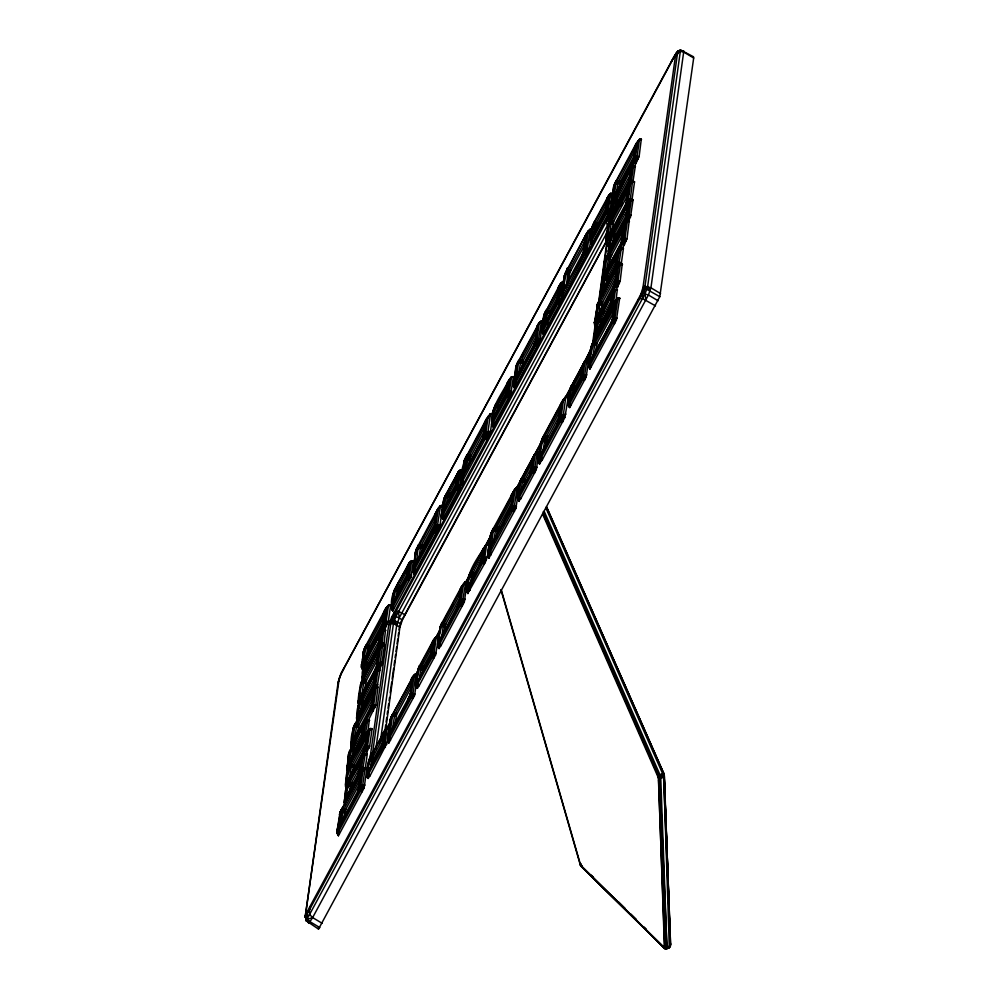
<?xml version="1.0" encoding="UTF-8"?>
<svg xmlns="http://www.w3.org/2000/svg" width="999" height="999" viewBox="0 0 999 999"><rect width="100%" height="100%" fill="white"/><g stroke="black" fill="none" stroke-linecap="round" stroke-linejoin="round"><path stroke-width="1.5" d="M350.512 790.484L347.527 793.855L344.618 803.358L344.43 799.687L361.064 770.042L363.199 756.006L361.688 759.078L359.84 772.964L361.938 759.502L363.449 756.393L365.409 754.357L367.295 753.97L365.172 754.008L362.063 757.841L365.172 754.008L362.699 769.954L344.618 803.358L344.717 800.249L359.103 773.975L365.372 767.694L367.295 753.97L365.172 754.008C361.213 757.854 357.779 764.41 360.452 769.767L352.197 785.639L350.337 785.414C343.194 787.424 345.404 797.002 344.293 802.684L345.167 804.67L344.293 802.684L345.105 796.952M602.16 283.604L602.16 285.514L603.046 282.505L602.16 283.604L600.861 297.814L618.756 264.747L621.278 248.526L618.106 252.485L602.934 280.994L602.16 283.604L616.783 257.28L619.28 250.587L617.095 264.86L600.998 294.63L600.861 297.814L603.883 288.062L615.983 265.534L617.931 262.4L621.453 262.4L623.413 248.476L621.278 248.526C617.519 252.66 613.586 259.103 616.383 264.698L600.686 294.056L600.861 297.814M514.298 387.987C512.475 383.017 514.697 377.272 518.743 374.088L520.691 361.488L537.499 330.369L538.261 325.174L541.021 321.166L542.794 321.041L539.897 341.708L514.747 388.286L513.411 385.964L513.598 382.717L516.533 364.697L539.26 322.565L541.021 321.166L543.231 321.253C539.21 320.567 536.925 325.811 536.363 329.233L515.821 366.958L513.411 385.964L514.747 388.286M628.209 211.601L616.146 233.966L612.15 233.192C609.602 238.911 608.391 245.692 609.889 251.798L608.691 253.696C608.928 246.953 611.238 239.822 613.024 233.042L628.796 202.36L631.368 199.663L628.833 216.458L606.905 257.68L604.457 272.977L601.773 278.933L603.059 284.078L602.11 279.171L605.469 271.79L603.071 275.974L605.431 259.141L624.712 223.414L627.497 220.679L629.233 220.692L627.01 238.798L622.327 248.701M539.285 324.051L537.749 325.075L535.714 343.057L537.499 327.934L536.75 326.973L539.26 322.565L536.688 340.884L513.961 382.967L513.836 386.251L516.658 385.114L515.534 380.382L516.808 376.236L518.743 374.088M364.223 667.369L361.75 667.881L361.775 664.959L364.373 659.04L367.207 655.956L362.525 661.438L361.501 664.435L361.451 667.257L362.674 669.829L364.223 667.369C361.213 660.476 362.924 652.035 365.996 645.254L370.292 645.829L384.265 619.942C381.506 615.034 384.702 608.741 388.524 605.294L390.597 605.319L388.324 621.465L383.903 630.893M509.915 379.046L508.266 381.518L506.468 395.791L508.503 381.918L509.915 379.046L511.813 377.222L513.661 376.923L511.588 376.885L509.915 379.046L507.517 393.044L491.895 421.928L494.293 415.759L496.341 414.098L497.677 405.819L506.356 389.598L507.155 383.304L511.588 376.885L509.103 393.007L491.87 424.85L492.894 418.781L497.327 412.924L492.657 418.394L491.583 424.225L492.794 426.798L510.826 393.494L513.436 376.598L511.588 376.885L508.641 380.394C501.873 394.593 489.722 407.967 491.87 424.85L494.355 424.325C491.533 418.094 492.882 410.427 495.829 404.308L500.124 404.882L507.317 391.546M518.956 488.723L515.859 508.503L488.861 558.291L487.649 555.194L490.159 536.126L510.814 497.677L511.388 495.117L512.674 495.354L511.326 507.792L513.648 492.17L516.645 487.587L519.168 487.237L516.645 487.587L514.685 489.31L492.807 529.507C486.738 539.835 490.546 553.109 484.615 563.486L467.757 593.481C463.936 575.649 477.01 558.541 486.6 544.467L488.848 544.755L486.938 545.079L484.84 547.015L483.154 550.012L481.006 554.532L482.155 559.278L473.051 577.372L468.668 576.835L468.643 578.321L469.218 574.999L473.651 575.349M539.31 463.848L538.411 458.903L540.921 452.997L542.944 451.198L545.029 439.036L560.039 411.051L561.938 403.534L563.936 399.812L566.283 397.315L568.319 396.728L565.871 396.566L561.838 401.973L542.794 437.275C539.398 445.329 537.05 455.432 539.31 463.848L542.37 459.702L564.91 417.42L568.319 396.728L567.882 395.929L565.871 396.566C561.688 401.198 557.292 408.241 560.102 414.548L546.84 439.485L545.491 446.416M612.387 205.644L611.8 201.448L612.799 198.302L617.232 192.445L614.185 195.28L611.525 200.924L611.475 203.746L612.699 206.318L611.475 203.746M596.003 330.394L595.004 337.55L595.966 339.348C593.681 334.103 594.63 325.924 598.488 321.728L602.097 321.566L611.763 303.184L612.562 294.343L615.471 289.872L617.282 289.698L616.021 300.349M628.796 220.392L627.959 214.585L629.82 201.274L631.368 199.663L633.129 199.6L630.481 217.008L628.796 220.392L625.224 219.318L609.265 248.664L608.304 250.811L608.691 253.696L610.177 247.19L625.137 219.705C629.32 213.774 625.349 204.395 631.543 199.925L633.304 199.85L631.368 199.663L628.796 202.36L610.626 236.301L608.304 250.811L608.691 253.696M360.664 780.581L360.402 774.287L363.374 770.254L367.307 768.456L365.122 768.044C361.026 768.818 361.788 780.968 359.603 777.097L363.099 769.742L366.995 767.806L364.136 787.886L338.424 835.738L337.113 830.469L340.085 812.337L342.033 808.328L345.816 809.265L360.027 782.941M490.871 537.812L490.984 533.316L493.593 528.071L494.992 527.01L498.676 526.985L512.1 502.11L510.814 497.677L513.648 492.17L511.388 495.117L514.685 489.31L517.245 487.587L514.048 508.004L488.061 555.956L488.861 558.291M518.768 501.261L517.694 497.477L531.368 472.377L533.516 456.381L521.191 479.008C518.281 483.204 514.647 507.23 520.691 498.851L536.313 469.58L539.01 451.735L537.15 451.923L535.114 453.633L532.479 458.091L531.356 464.248L522.689 480.494L521.116 490.322M508.941 513.748L509.502 511.5L516.471 506.468L512.924 505.769L511.076 506.718L491.158 545.491L490.134 549.25L490.984 554.882L488.061 555.956L488.012 551.448L489.423 547.302L493.806 541.033L495.766 528.833L512.35 498.151L512.674 495.354M546.653 506.918L664.123 774.4L670.554 944.317L669.293 947.776L665.634 949.05L664.135 947.964L580.344 865.084L500.998 589.959M585.252 243.057L586.75 234.228L590.134 229.333L592.02 229.071M389.036 727.871L387.237 727.996L384.215 732.292L381.868 748.326L382.58 743.955L385.602 742.045L387.362 742.357L389.123 729.794M655.519 305.881L642.594 298.626L642.694 293.219L645.004 286.238L677.809 51.136L680.519 49.95L693.481 56.768L693.681 58.004L659.79 296.691L318.519 929.095L306.181 920.766L305.369 915.621L338.124 682.342L341.046 673.651L674.35 56.006L677.809 51.136L679.208 51.436L680.519 49.95L647.664 286.338L645.217 293.481L306.181 920.766L305.369 915.621L339.36 677.734M602.659 283.816L601.773 278.933L623.139 240.197L625.799 221.728L623.626 225.225L623.488 229.608L608.791 257.068L606.48 271.278M414.036 570.379L413.636 573.289L413.124 567.807L435.027 526.161L433.216 532.267L436.363 533.191L437.162 527.609L436.351 525.074L432.055 532.892L440.01 524.925L438.948 528.021L414.011 574.1L413.461 568.443L435.439 527.797L438.411 508.066L435.651 515.459L435.851 519.53L434.215 517.757L435.364 513.773L438.411 508.066L440.509 505.719L442.457 505.169L438.686 508.503L437.013 512.075L433.916 531.031L435.027 526.161L436.351 525.074L440.01 524.925L443.806 498.951L458.129 473.039L460.751 469.755L462.487 469.817L459.94 487.25L442.769 519.043L441.421 516.945L441.433 514.085L444.617 497.215M438.736 648.451L437.55 644.03L440.796 637.587L442.382 636.488L441.67 637.637L443.444 624.949L460.264 593.756L460.227 589.073L461.625 586.438L465.322 581.768L467.232 581.418L464.335 601.997L441.009 645.616C434.303 656.468 439.81 624.974 442.095 622.627L461.625 586.438L465.322 581.768L467.682 581.705L465.746 582.042L463.561 584.103L442.882 622.739C440.884 627.709 438.062 638.861 439.41 641.733L441.009 645.616L437.724 646.64L438.136 643.756M615.996 277.347L602.647 302.073L598.988 301.049L597.639 303.758L594.405 322.627L596.54 317.707L598.326 316.258L597.552 316.084L595.516 321.466L596.728 326.024L595.841 327.447L594.592 322.939L614.66 285.976L620.179 281.069L616.62 281.131L615.322 282.255L614.56 286.301L617.32 268.057L620.429 263.911L622.252 263.798L620.179 281.069L616.358 289.635M394.817 725.861L396.566 714.76L412.125 685.776C408.666 681.805 412.462 673.426 417.807 673.838L415.497 673.95L414.16 675.262L390.721 717.931L387.649 737.274L387.562 740.396L388.811 743.056L414.473 695.691L416.183 685.389M492.919 414.048L490.534 413.748L486.575 418.718L484.727 426.948L468.131 457.767L466.221 469.031C462.275 469.73 458.641 489.485 463.623 483.254L462.937 477.335L464.098 473.301L481.855 440.01C487.475 432.142 483.591 420.991 490.534 413.748L492.532 413.224L492.919 414.048L490.896 414.535L488.586 416.695L484.902 421.853L483.828 425.349L467.994 454.682C462.175 463.374 460.239 474.725 462.087 484.902M486.625 420.03L483.828 425.349L484.615 430.706L469.93 458.154L468.581 465.621M595.654 327.16L594.405 322.627L596.341 317.332C601.723 314.922 597.252 305.919 601.036 301.411L616.383 273.114L616.108 269.318L618.531 265.334L620.429 263.911L622.514 264.373L618.768 265.784L616.108 269.318L597.077 305.457L597.09 307.867M484.615 430.706L484.902 421.853L490.534 413.748L487.562 434.54L461.501 483.054L462.362 485.302M363.561 680.344L362.05 676.872L363.611 673.401L365.359 661.763L368.781 663.386L367.582 668.294M531.63 467.407L525.137 479.433L521.191 479.008L519.18 492.919L517.382 497.29L519.143 501.436M418.906 558.891L420.629 546.428L435.552 518.956L435.651 515.459L434.215 517.757L434.952 523.513L422.502 546.74L421.316 553.808M459.59 594.867L459.428 592.082L461.476 587.025L458.791 605.481C460.751 598.838 459.078 588.723 463.561 584.103L460.626 602.122L437.899 644.255L439.173 648.663M361.65 695.866L363.898 681.555L378.396 654.645L379.445 649.35L382.654 644.942L384.515 644.78L381.705 664.76L380.132 668.044L378.421 667.557L375.686 668.443L358.978 699.163L358.017 701.46L359.303 705.519M361.75 667.881L364.16 658.791L366.221 657.142L367.844 646.765L384.49 616.083L386.85 607.454L388.524 605.294L390.597 605.319L388.748 605.619L386.85 607.454L384.165 623.538L361.775 664.959L364.023 649.088L385.577 608.791L388.524 605.294L385.751 623.488L361.75 667.881L361.501 664.435L365.322 657.492L366.396 657.292L362.525 661.438M507.155 383.304L508.266 381.518L507.405 390.259M634.702 165.959L639.123 156.518L641.308 139.086L639.46 139.373L636.375 144.405L635.277 152.735M414.011 574.1L412.837 571.141L416.158 549.413L437.112 510.152L440.509 505.719L442.719 505.569M463.623 483.254L461.501 483.054L461.613 479.458L485.564 434.952L488.249 416.046L485.014 423.426L483.454 437.862L484.965 427.135L483.828 425.349M557.005 424.313L565.871 414.123L561.763 415.322L557.005 424.313L558.678 422.252L560.314 407.292L563.573 399.175L560.951 418.082L538.936 458.953L539.935 463.848M512.175 500.799L512.312 495.179L515.222 489.36L512.275 507.917L488.374 552.097L488.061 555.956L490.134 549.25M412.837 677.484L409.965 696.977L408.641 699.737L408.304 698.588L410.601 693.406L412.487 677.384L390.721 717.931L387.562 740.396L390.522 740.309C388.112 736.45 389.71 730.706 393.331 728.096C389.835 731.318 386.638 735.863 387.899 741.008L412.749 695.129L415.984 673.95L411.026 679.844L412.125 680.069L412.063 682.442L394.755 714.46L392.507 729.033C389.148 731.68 387.812 736.638 387.899 741.008L389.373 735.514L411.126 694.929L414.16 675.262L412.487 677.384L412.063 682.442L410.626 681.93M543.144 513.673L658.304 775.686L664.747 948.313L580.894 866.083L501.198 589.635M373.164 698.426L358.991 724.7L355.856 723.8L353.958 726.186L351.473 742.294L352.185 746.615L351.074 748.226C350.736 739.997 351.186 730.868 355.856 723.8L372.202 693.506L372.477 691.583L376.236 686.925L373.426 706.905L350.874 749.075C345.417 753.583 349.063 779.819 346.94 768.493L348.376 762.811L350.999 758.403L352.06 758.378L353.309 749.2L363.386 730.656L364.385 724.949L367.445 720.441L369.293 720.204L367.832 732.567M543.244 511.75L659.465 776.36L665.634 949.05L580.344 865.084L665.109 948.75L666.62 949L670.292 946.702L670.554 944.317L664.123 774.4L658.191 777.397L542.607 514.16M669.842 931.817L670.129 945.841L669.293 947.776L663.698 773.201L659.964 774.749L660.776 778.171L666.945 947.826L665.921 948.725L664.397 946.503L658.603 780.319L659.964 774.749L544.155 511.276M338.211 835.426L337.45 833.778L362.362 787.449L365.122 768.044L361.788 771.84L360.539 775.561L358.067 792.632M558.678 422.252L560.314 407.292L544.83 435.714C542.957 438.161 537.662 458.828 543.231 451.423L540.921 452.997M590.921 239.772L588.873 251.224L564.16 297.465C558.753 303.808 564.835 275.649 564.36 275.824L585.364 235.689L588.386 231.581L592.332 229.733L590.134 229.333L588.111 231.056L585.364 235.689L582.729 256.056M360.751 775.811L360.539 778.483L343.107 810.826L341.183 822.689C337.462 825.636 335.851 831.568 338.424 835.738M619.53 250.986L621.515 248.888L623.413 248.476L621.278 248.526L617.994 254.196L615.821 267.844L615.471 266.558L617.931 262.4L618.456 267.307M345.504 794.093L346.628 786.812L361.688 759.078L360.452 769.767M482.13 441.083L481.855 440.01L483.628 438.986L487.112 439.735L487.562 434.54L486.438 432.018L490.497 431.293L493.044 413.761M585.714 237.225L585.664 243.107L584.552 238.524L586.763 233.204L590.134 229.333L587.087 250.799L562.175 297.14L562.924 298.788M485.064 425.999L485.277 423.726M560.214 411.276L560.551 407.629M517.694 499.6C517.532 498.089 520.429 491.171 520.154 491.82L517.694 497.477L518.219 495.117L532.804 469.468L535.339 453.821L537.362 452.097L539.21 451.91L537.15 451.923L533.753 456.555L532.342 466.071L531.356 464.248L533.516 456.381M605.993 284.615L607.067 278.359L616.795 260.502L616.783 257.28L616.383 264.698M484.84 547.015L482.917 549.612L480.606 564.86L479.433 565.247L483.304 557.917L484.84 547.015L486.6 544.467L488.848 544.755M461.763 587.25L459.752 601.51L457.342 606.93L465.209 599.25L463.374 599L459.752 601.51L458.479 606.518L457.342 606.93L457.742 608.016M460.414 593.93L460.564 590.759M610.851 219.081L610.913 211.788L611.65 211.713L609.54 222.677M569.692 407.592L567.894 403.509L568.381 401.323L571.216 398.763L570.292 398.701L569.455 400.187L568.556 405.994L569.692 407.592L586.138 377.085L588.798 359.315L585.089 360.889L571.216 386.388C568.856 392.707 565.983 401.186 569.393 407.255M611.138 239.173L607.454 245.816L606.393 244.118L607.479 237.824L626.136 203.259C630.344 196.616 625.986 186.626 632.517 181.356L634.54 181.868L632.13 198.951L628.708 198.838L627.534 199.812L625.886 203.759L626.448 204.645L627.534 199.812M435.939 515.996L434.952 523.513L436.413 521.166M658.091 300.786L648.438 295.005L642.694 293.219L305.319 917.444L306.618 910.776L305.319 917.444L310.177 921.815L319.842 927.596M573.376 394.568L574.45 388.099L570.491 387.762L569.73 390.422L570.791 389.598L571.391 385.826L575.137 386.65L582.979 372.115L581.855 367.682L585.089 360.889L582.792 376.635L568.131 403.821L568.556 405.994L571.016 405.419L568.381 401.323L570.054 389.398L571.391 385.826L569.48 399.5L568.381 401.323M680.519 49.95L675.324 57.093L677.809 51.136L675.661 54.545L642.969 287.5L640.896 294.218L306.281 913.323M511.076 506.718L510.576 510.314L513.648 492.17M361.788 771.84L340.497 811.413L337.325 830.818L337.45 833.778L339.423 834.128C336.963 829.957 339.048 824.138 342.607 821.265M338.261 826.173L337.45 833.778L338.374 829.145L360.564 787.649L363.099 769.742L361.526 772.477L359.278 788.486L338.137 827.671L340.696 823.039L341.421 823.151L339.535 824.887L342.033 808.328L340.846 812.374M338.661 823.251L339.073 820.341M362.038 663.049L361.451 667.257L362.674 669.829M362.437 660.239L363.224 654.62M365.846 733.778L362.949 735.227L349.575 760.813L347.302 768.793L365.022 736.026L367.694 720.566C359.94 729.919 355.769 743.706 348.601 754.457C345.454 788.623 347.227 754.682 351.361 748.189L355.806 748.151L363.087 734.652C360.327 729.869 363.673 723.701 367.445 720.441L369.543 720.329L367.445 720.441L364.435 723.963L366.371 722.227M366.059 742.382L353.746 765.209L349.7 764.472C346.328 771.465 345.242 779.857 345.804 787.412L367.27 747.702L370.142 728.596L367.495 731.443L349.4 764.997L347.502 769.692L347.752 771.278M351.548 742.781L352.172 738.361M352.585 735.426L352.897 729.42L354.608 724.737L373.351 690.009L376.236 686.925L377.959 686.95L375.774 705.232L368.394 720.279M345.554 786.887L346.154 782.629M365.709 754.507L369.667 746.128L372.103 728.758L370.142 728.596C364.011 734.265 368.119 744.13 363.561 750.736L347.415 780.644L345.804 787.412L345.442 784.415L348.164 768.243L367.132 733.965M348.863 766.208C347.377 760.239 351.935 754.72 351.361 748.189L349.787 752.759M351.074 748.226L350.886 745.654L370.617 709.477L375.774 705.232L371.728 704.869L352.46 741.708L351.074 748.226L350.749 744.779L352.922 740.646L354.932 724.088L353.471 727.222L353.846 728.521L354.608 724.737L355.12 725.736M377.659 655.868L377.46 653.321L380.719 646.478L378.134 664.897L359.977 698.85C355.956 709.253 360.065 682.467 362.812 679.17L380.719 646.478L382.654 644.942L384.79 645.379L382.929 645.516L379.233 649L360.801 683.828L358.266 703.808L359.091 697.976M364.16 658.791L365.622 648.438L367.008 645.017L369.355 648.101L368.731 652.509M348.751 767.657L349.7 764.472C350.749 772.377 343.768 780.032 348.114 787.112M359.702 693.606L360.115 690.696M347.065 794.879L348.564 792.182L349.638 791.907L347.527 793.855L344.717 800.249L347.427 785.526L353.209 783.179L348.776 782.692L346.628 786.812L346.765 788.298L348.052 785.626M374.3 682.704L364.185 701.435L360.214 700.611C357.155 706.605 356.218 714.048 356.918 720.579L375.524 686.163L377.997 669.817L375.474 672.389L361.076 700.474C359.29 707.08 357.155 713.96 356.918 720.579L358.291 714.26L371.99 688.898C376.049 683.229 372.34 674.487 377.997 669.817L379.932 670.029L377.185 686.738L373.189 686.463L357.405 715.696L356.493 717.769L356.918 720.579M363.661 670.142L363.561 666.121L364.685 665.359L365.347 661.887C362.512 667.132 361.75 673.713 362.625 679.445L363.624 677.896C361.401 672.851 363.137 666.67 365.359 661.763L366.121 662.437M357.217 715.396L359.965 701.111L375.474 672.389L377.997 669.817L379.932 670.029L376.461 671.34L374.063 686.063L356.705 718.169L357.217 715.396L360.389 712.25L361.963 701.96L374.862 678.171L375.112 673.214L376.461 671.34M356.693 720.092L357.105 717.17M357.505 714.26L358.129 709.877M361.863 696.028L361.263 695.341L359.977 698.85C357.142 699.787 362.475 683.766 362.812 679.17L366.521 680.157L377.972 658.953M362.45 678.821L363.062 674.475M343.619 818.256L345.816 809.265L339.86 813.336L339.685 815.958M354.633 738.91L356.68 725.461L373.489 694.355L373.102 692.082L374.625 687.961L372.627 704.507L371.566 708.029L370.979 707.192L371.728 704.869L369.98 709.278L370.716 709.814M346.228 800.798C344.992 787.175 354.258 774.262 360.776 762.512L360.527 770.067M365.434 671.278L366.621 663.836L379.807 639.385L380.669 634.165L383.728 630.094L385.514 630.019L384.078 642.956L382.804 645.991L381.943 643.781L383.728 630.094L379.483 635.589L363.561 666.121L364.335 663.848L368.244 664.497M354.483 752.946L355.806 748.151L351.448 749.675L349.275 752.334M356.843 735.901L358.991 724.7L353.958 726.186L352.897 729.42M351.973 774.125L353.746 765.209L349.787 765.971L348.089 767.707M364.036 691.658L366.521 680.157L360.801 683.828M362.824 707.729L364.185 701.435L359.24 702.634L358.529 706.955L358.229 705.444L360.327 702.01L360.214 700.611L359.24 702.634M365.796 722.252L363.386 736.226L347.352 765.896L361.825 738.174L363.574 728.009M362.649 738.211L364.385 724.949L362.937 726.723M381.668 632.417L383.728 630.094L385.864 630.244L384.053 630.307C377.435 633.678 381.593 642.22 377.809 647.614L363.536 674.063L362.625 679.445L362.212 677.409L379.195 646.241C381.206 642.769 384.74 623.826 379.483 635.589L378.571 645.704L377.023 649.362L378.346 648.801M379.195 644.705L378.821 647.302L378.571 645.704L380.544 643.019L384.078 642.956L380.144 644.305L378.109 647.152M359.515 787.224L360.115 782.929M364.136 751.91L363.561 750.736L366.408 745.778L368.394 730.019L367.145 732.367L365.06 750.049L365.409 746.465L369.667 746.128L364.248 750.699L345.666 784.852L345.804 787.412M378.184 650.699L376.548 666.246L375.187 669.542L376.348 669.23M374.65 681.418L375.112 673.214L374.25 674.6M377.11 665.184L376.685 668.156L379.233 649L382.654 644.942L379.932 664.41L360.452 700.848L359.977 698.85L358.716 703.808L358.978 699.163L361.263 695.341M377.522 662.212L378.534 652.122M365.659 747.264L366.096 744.193M371.566 708.029L373.788 690.272L376.236 686.925L378.271 687.387L376.536 687.362L373.351 690.009L374.812 689.235M386.85 607.454L384.378 613.124L383.241 623.376L381.406 627.684L382.018 628.508M363.911 659.977L381.581 627.247L382.342 627.172L385.202 609.927L384.091 611.713M372.789 700.699L373.201 697.739M383.766 623.426L384.153 620.679M383.216 741.42L374.4 757.754L370.217 757.317C367.307 760.863 364.136 785.014 370.055 775.761L387.362 742.357L381.131 747.539L367.432 772.702L366.633 774.737L368.044 778.471M607.017 240.384L402.422 619.842L399.925 627.035L383.841 742.644L368.344 772.452C364.885 781.255 368.294 759.964 370.217 757.317M367.595 772.452L368.206 768.056M368.619 765.109L368.806 760.826L372.864 761.575L372.465 764.372M367.145 772.627L370.13 770.054L369.468 769.367L368.344 772.452C366.084 772.664 369.68 760.551 371.191 756.992L384.016 731.98L387.237 727.996L385.002 744.105L366.97 776.86M374.288 751.61L370.292 756.143L388.736 624.8L391.658 617.132L607.654 216.259L610.913 211.788L609.964 215.909L610.701 218.856M392.07 604.245L391.421 608.841L392.769 610.876L410.989 577.147L413.374 560.826L410.027 561.625L408.029 564.785C402.272 578.371 386.675 594.78 392.769 610.876M392.407 610.651L391.383 606.093L394.368 590.284L409.091 563.836L411.663 560.726L413.561 561.513L410.214 562.2L408.029 564.785L408.029 568.831L397.54 588.473L395.754 599.188M369.468 769.367L368.269 770.878L369.942 769.904L371.665 759.365L382.867 738.361C381.905 734.228 384.19 729.807 387.512 728.483L389.323 728.396M409.165 570.379L408.404 565.496L410.027 561.625L407.929 576.211L392.957 604.195L391.77 609.078L409.365 576.485L411.663 560.726C405.457 564.485 409.927 573.339 405.969 578.796L393.544 601.71L393.244 606.63L394.33 608.304L391.77 609.078L395.741 588.973L400.462 586.488L408.441 571.715M610.401 216.571L609.964 215.909L606.418 221.066L393.456 616.133L390.771 623.551L372.739 752.01L371.029 756.081L373.176 752.672L372.739 752.01L370.292 756.143M375.849 748.838L393.431 623.651L395.979 616.395L610.814 219.231L609.964 215.909M397.964 596.228L398.776 590.471L400.462 586.488L396.878 586.65L394.605 589.934L393.768 593.731L393.181 593.306L397.54 588.473L399.275 588.898M380.494 740.509L396.703 625.112L399.2 617.919L608.241 230.22M382.555 744.592L384.215 732.292M385.027 729.695L385.676 725.099M386.101 722.027L386.75 717.419M387.187 714.347L387.612 711.276M388.049 708.204L388.698 703.596M389.123 700.524L389.56 697.464M390.197 692.856L391.708 682.105M392.145 679.033L393.656 668.294M394.081 665.222L394.73 660.614M395.154 657.542L395.592 654.47M396.029 651.398L396.665 646.803M397.103 643.731L397.752 639.123M398.176 636.051L398.613 632.979M399.038 629.907L399.687 625.299M409.091 563.836L406.793 577.097L391.383 606.093L392.957 604.195M408.042 574.063L407.604 577.147L407.155 575.936L408.491 574.462L411.663 575.074L405.994 578.658L408.491 574.462L409.403 580.369L406.605 578.896L407.055 576.473L410.989 577.147M414.473 695.691L410.065 695.242L388.973 734.302L391.508 716.283L393.931 712.861L397.365 713.136L392.894 714.997L390.06 720.192L391.508 716.283M416.158 549.413L418.631 546.878L423.301 545.092L418.643 544.755L415.297 552.31L413.199 571.903L415.921 571.078C413.623 566.433 416.108 560.414 419.892 557.267M390.422 730.906L392.757 713.686L390.859 719.717M418.156 559.652L414.747 564.635L413.461 568.443L416.408 550.274L420.629 546.428L422.502 546.74M438.686 508.503L440.509 505.719L437.162 527.609L413.199 571.903L415.097 565.821L414.46 564.16C418.918 558.516 415.984 550.399 419.817 544.43L434.215 517.757M410.989 691.87L410.564 694.954L410.601 693.406L414.972 694.055L408.304 698.588L409.965 696.977L410.164 693.968M411.638 687.237L412.075 684.153M459.877 598.076L445.816 624.125L442.195 622.502L440.472 625.923L435.614 654.882L419.205 685.614C412.987 695.566 417.532 667.744 419.592 665.671L423.763 666.108L432.317 650.262M416.595 682.504L416.995 679.62M416.758 682.305L417.17 679.357M417.582 676.423L417.994 673.476M430.045 660.127L430.007 657.916L436.238 652.734L434.478 652.422L431.456 654.333L417.507 682.305C415.297 682.192 418.906 669.33 420.567 665.346L434.715 638.798L436.326 636.875L438.124 636.75L434.715 638.798L432.18 654.82L416.133 684.627L417.207 688.336M442.045 512.499L441.421 516.945L442.769 519.043M442.457 509.54L443.806 498.951L445.729 494.942L459.103 470.729L460.751 469.755L462.687 470.541L459.278 471.316L457.018 474.026L456.955 478.221L447.877 495.279L445.954 506.855C442.157 509.365 440.846 514.535 442.382 518.793M419.305 678.271L421.041 667.719L432.505 646.353L433.104 640.859L436.326 636.875L433.878 654.47L416.133 686.713M445.954 506.855L442.644 511.263L444.155 508.591L446.029 495.829L450.861 493.169L457.355 481.143M421.64 674.175L423.763 666.108L417.882 669.667L415.784 684.59L417.619 688.323M448.526 501.361L450.861 493.169L447.227 493.406L445.729 494.942L444.23 499.475M434.715 638.798L432.18 642.345L430.794 656.006L429.607 658.903M431.443 654.944L433.304 641.171M443.069 512.112L441.783 517.182L441.433 514.085L455.469 489.135L460.639 485.077L456.431 485.089L456.168 488.261L454.795 489.035L456.031 486.038L457.954 472.564L460.751 469.755L458.304 486.588L441.783 517.182L444.393 516.346L443.319 514.635L443.706 509.527L455.956 486.613L458.129 473.039M456.668 485.851L457.067 482.992M438.536 640.883L439.148 636.563M439.548 633.678L439.785 628.084L442.195 622.502L441.87 624.825L439.785 628.084L440.946 626.922L440.871 625.199L445.129 625.574L445.816 624.125L440.309 626.997M486.575 418.718L465.184 458.716L461.501 483.054L462.937 477.335M461.338 479.021L464.41 471.953L467.12 454.82L471.191 455.581L464.373 461.151M443.743 634.24L445.129 625.574M467.757 593.481L466.57 589.185L469.218 574.999M467.382 587.225L468.007 582.779M469.705 576.635L474.962 572.614L471.565 572.015C470.217 574.974 466.009 587.487 468.718 586.338L483.304 557.917L487.1 557.217L480.007 564.06L466.57 589.185L470.117 582.504L470.691 583.204M494.293 415.759L495.879 406.069L506.893 385.364M498.813 409.84L500.124 404.882L494.567 406.918L493.256 412.262L493.156 410.489L495.879 406.069L495.829 404.308L494.393 408.391M481.381 560.789L481.993 556.455L481.006 554.532L482.917 549.612L481.843 556.268L471.915 574.825L470.454 583.016L469.118 584.24M479.433 565.247L481.805 559.602L483.154 550.012M515.859 508.503L511.013 508.354L489.722 547.802L491.683 543.868L493.593 528.071L491.346 533.628L489.722 547.802L488.374 552.097L488.012 551.448L488.061 555.956M513.598 382.717L515.084 379.42L517.37 363.124L519.817 359.89L523.101 360.627L537.162 334.565M534.927 344.68L534.365 343.956L540.721 339.161L537.375 338.736L535.689 341.258L515.084 379.42L516.808 376.236L518.718 360.402L515.821 366.958M496.241 537.562L497.252 530.332L498.676 526.985L492.045 531.306L490.284 537.512M521.228 369.68L523.101 360.627L517.37 363.124L516.62 366.408M536.451 339.073L537.05 334.84M535.339 453.821L534.153 455.232L537.362 452.097L534.577 469.118L518.044 499.775L520.691 498.851L517.981 494.93L519.68 482.879L521.191 479.008M518.481 493.968L518.881 491.146M562.362 295.929L561.251 300.999L543.281 334.215C540.059 327.01 543.756 317.694 545.941 310.377L549.937 311.151L559.203 293.981L557.892 289.71L558.528 287.038L560.626 283.366L564.11 281.968M542.869 325.961L542.02 331.98L543.281 334.215M543.506 321.441L543.918 318.431M548.414 318.406L549.937 311.151L545.704 312.962C546.803 319.88 540.134 326.161 544.53 332.23L542.257 332.48C541.957 325.174 542.432 317.02 545.941 310.377L545.704 312.962L543.856 315.372L559.777 284.74L562.35 282.043L564.285 282.23L562.524 282.305C556.043 287.3 560.089 297.252 555.906 303.684L541.858 329.595L543.031 333.678M545.854 323.851L547.689 311.738L559.103 290.709L557.892 289.71L560.626 283.366L558.116 300.349L542.082 330.007L544.942 324.013C546.003 323.339 540.983 329.608 542.257 332.48L559.59 300.437L562.35 282.043L560.814 283.654M523.226 487.687L525.137 479.433L519.68 482.879L519.68 485.514M519.68 482.879C526.311 472.927 538.424 441.595 530.019 473.551L531.131 473.289L530.506 474.562M543.743 325.974L556.942 301.586L559.428 285.602L558.528 287.038M558.466 297.028L558.891 294.056M539.922 451.036L538.411 461.838L542.37 459.702L541.033 455.407L542.757 450.699L538.411 458.903L559.303 419.717L561.65 403.059L542.02 439.423L539.373 455.769L541.033 455.407L539.01 461.838L563.011 417.232L565.871 396.566L564.547 398.688M540.359 447.952L540.734 442.332L542.981 438.474L542.794 437.275L544.83 435.714L548.463 436.126L540.734 442.332M584.927 244.48L570.904 270.467L567.095 269.53C563.361 278.521 560.664 289.76 563.136 299.113M562.375 293.806L563.011 289.298M563.436 286.288L563.848 283.291M590.134 229.333L586.763 233.204L565.534 272.665L565.521 274.85C571.228 252.61 562.137 289.885 562.175 297.14L564.16 297.465C561.713 293.231 563.836 287.362 567.42 284.428M568.231 282.68L569.455 273.926L570.904 270.467L564.897 274.613M586.75 234.228L583.466 254.533L584.827 246.029M584.54 249.987L582.305 255.082L583.728 254.245L585.976 248.664L588.111 231.056L585.501 236.975L585.476 239.935L568.169 272.065L566.208 286.351L562.887 290.946L584.54 249.987L585.976 248.664L589.722 248.364L583.728 254.245L561.85 293.781M606.942 206.693L598.126 223.027L594.13 222.253C591.296 228.883 588.074 237.899 591.683 244.593L609.927 210.851L614.185 184.59L636.513 142.869L639.46 139.373L641.533 139.398L639.685 139.698L637.787 141.521L634.952 158.591L611.8 201.448L613.486 186.938L634.852 147.665M590.846 239.348L590.421 242.357L591.683 244.593M596.615 230.207L598.126 223.027L594.23 223.701L592.607 225.362L592.332 228.796L592.669 225.861L606.356 201.061L607.005 198.389L610.826 193.394L608.279 210.29L590.659 242.857L592.407 235.439L594.405 234.353L593.331 234.39L590.484 240.397L606.793 210.215L609.278 195.005L612.762 193.581L610.826 193.394C605.107 198.476 608.691 207.455 604.582 213.549L591.233 237.837L590.659 242.857L592.931 242.607C589.36 236.501 591.595 228.496 594.13 222.253C595.441 229.857 588.648 237.088 591.433 244.056M591.333 236.9L591.932 232.605M568.868 401.461L568.556 405.994L584.452 376.523L587 359.403L583.841 363.611L583.004 366.433L580.419 379.932L580.993 380.781M569.467 397.252L569.855 394.455M594.442 232.842L595.879 223.614L607.579 202.06L607.904 196.965L609.278 195.005M583.641 363.336L582.941 368.768L572.839 387.45L571.116 398.489C568.194 399.85 566.92 407.205 569.455 400.187L581.68 377.335L583.641 363.336L582.754 364.772M607.005 198.389L607.904 196.965L605.631 211.438L592.145 236.351M606.942 208.379L606.53 211.351L606.068 210.09L607.392 208.429L610.614 208.828L604.582 213.549M595.841 327.447L594.817 325.624L617.707 283.067L620.429 263.911L617.37 267.183L597.639 303.758L595.267 320.142L615.322 282.255L613.423 286.701L613.923 287.625M628.721 193.419L613.798 221.066L610.252 219.98C607.33 227.822 604.195 237.962 607.454 245.816M589.323 362.3L591.608 345.841L593.119 342.12L597.14 342.869L613.886 311.838M595.454 319.518L595.854 316.608M596.465 312.237L596.878 309.328M606.843 239.423L606.218 243.868L607.292 245.579M607.467 234.977L607.892 232.005M615.347 193.968L611.525 200.924L611.775 204.37L613.261 201.998L612.562 197.914L614.897 183.366L616.158 180.757L620.454 181.331L635.189 154.021M592.357 345.03L595.154 325.15M597.552 316.084L596.54 317.707L606.955 241.034M612.2 219.755L610.876 216.009L612.749 212.038L614.472 200.936L630.082 170.492L633.578 166.209L631.231 181.83L609.914 221.965L606.068 241.683L606.393 244.118L608.241 244.568L606.88 240.372L628.171 200.649L630.731 182.542L632.517 181.356L634.54 181.868L630.943 182.942L628.558 186.039L628.346 190.484L611.376 222.09L609.29 235.502L607.604 236.726L606.63 239.186L608.691 235.639L607.792 237.063M616.346 299.9L619.855 298.389L617.906 298.214C611.351 304.633 615.809 315.509 610.951 322.977L589.36 361.838L591.233 367.02L588.935 367.307C589.797 359.066 591.695 350.224 594.005 341.958L614.298 304.583L616.171 299.6L619.68 298.114L616.383 320.155L589.947 369.068C586.163 361.101 589.972 350.612 592.819 342.645L616.171 299.6L613.236 319.543L588.786 364.785L589.947 369.068M593.206 343.057L595.804 324.525M598.626 304.433L601.885 281.256M602.322 278.159L603.983 265.759M623.888 232.53L611.875 254.795L605.431 259.141L604.183 264.298L607.092 244.168M610.352 220.991L613.461 201.486L614.348 199.65L618.181 200.524L629.57 179.408M612.399 216.945C610.664 211.338 612.087 204.97 614.348 199.65L612.562 204.046L612.337 209.703M611.138 218.169L611.937 212.525M611.775 204.37L614.397 195.529L616.158 180.757L614.385 186.001L614.897 183.366L620.454 181.331L618.731 189.198M600.524 297.128L601.947 286.963M599.462 328.546L600.199 327.347L598.401 328.671L594.942 334.94C598.913 330.232 596.903 323.851 599.75 318.644L612.35 293.981L610.651 305.557L597.102 330.894L595.267 338.112L595.192 335.414L611.613 305.045L613.861 291.758L615.671 290.172L617.482 289.985L615.471 289.872L612.35 293.981L611.825 299.613L600.599 320.279L599.3 328.409L595.841 332.217L596.615 335.976L595.267 338.112C595.354 331.755 596.066 324.775 598.801 318.843L602.946 319.518L597.664 321.203L596.603 326.099M603.408 289.123L604.932 286.338L606.018 286.051L603.883 288.062L600.998 294.63L603.134 281.768L605.144 276.773L609.627 277.223L608.578 279.745L604.695 280.269L603.134 281.768M592.632 358.416L594.88 343.506L614.56 307.143C616.395 295.067 611.151 307.542 614.61 310.489L614.298 304.583L614.36 310.464M602.509 295.192L601.873 290.746L603.646 287.787L605.144 276.773L603.446 281.231M608.453 253.197L608.878 250.2M611.45 232.542L613.798 221.066L608.566 223.863L606.068 241.683L606.88 240.372M600.324 312.687L602.647 302.073L597.077 305.457M614.685 209.715L616.033 200.936L630.744 173.801L631.018 169.518L632.105 167.545L633.578 166.209L635.302 166.259L632.854 182.417L629.008 182.043L611.688 214.111L610.876 216.009L611.351 218.606L613.573 211.114L611.688 214.111L611.351 218.606M595.092 353.833L597.14 342.869L592.07 344.28L590.958 347.265L593.206 343.606L593.119 342.12L592.195 345.279M617.095 205.132L618.181 200.524L613.461 201.486L612.562 204.046M608.753 268.119L610.014 259.178L611.875 254.795L608.166 255.132L606.605 256.755L604.557 260.964L604.183 264.298M612.474 243.681L613.898 234.553L627.147 209.877L626.897 207.33L629.82 201.274M614.522 241.958L616.146 233.966L611.138 235.289L610.339 239.735L610.064 238.199L612.25 234.64L612.15 233.192L611.288 236.276M611.525 303.771L611.875 301.273M615.272 282.342L617.107 267.72L619.13 265.971M628.346 190.484L628.958 189.473L628.009 188.262L630.731 182.542L629.432 184.628L625.886 203.759L627.01 203.471M630.506 176.998L630.369 171.541L631.955 167.295L629.82 181.681L610.876 216.009M627.872 198.302L627.26 202.66L626.96 201.149L629.795 200.624L630.406 198.539L632.517 181.356L628.558 186.039L628.908 187.263M628.284 195.392L628.895 191.034M613.736 286.151L614.66 285.976L616.62 281.131L618.531 265.334L615.446 271.815L615.696 274.263M623.626 225.225L624.45 228.596L623.126 227.385L624.6 223.676L627.697 221.403L629.445 221.453L627.497 220.679C622.964 223.938 618.481 254.395 623.763 238.262L627.01 238.798L621.041 242.919L604.183 274.138L601.71 281.918M622.689 241.159L622.29 239.885L623.763 238.262L624.525 244.63L621.69 243.144L624.6 223.676L627.497 220.679L624.625 240.434L602.097 282.168M637.787 141.521L635.314 147.19L634.04 158.441L632.205 162.75L632.817 163.574M597.102 330.894L609.24 308.379L611.326 308.716L613.136 305.07L615.471 289.872L612.712 292.969L596.415 324.438M623.476 235.577L623.863 232.779M613.948 196.453L632.367 162.313L633.141 162.238L636.138 144.006L634.153 149.063L634.215 152.085L618.019 182.268L616.246 193.631L614.185 195.28M634.802 156.793L634.377 159.865L634.04 158.441L635.701 156.381L639.123 156.518L633.141 162.238L636.163 163.262L639.46 139.373L635.027 145.792M635.239 153.709L635.551 147.64M625.824 220.492C624.875 217.944 630.781 200.162 627.547 204.67M614.497 304.957L612.025 320.804L588.786 364.785L590.759 359.677M627.497 214.573L627.909 211.638M613.336 317.769L613.948 313.386M405.994 578.658L407.33 578.084L407.517 575.012M483.229 438.049L483.578 435.764L486.438 432.018M558.216 423.701L558.828 419.892L561.763 415.322L563.011 417.232L562.812 421.815L559.14 421.853L559.303 419.717L560.951 418.082L564.91 417.42M463.561 584.103L465.746 582.042L462.537 601.61L438.149 646.852L439.66 638.873L441.521 637.399M595.516 321.466L594.817 325.624L596.728 326.024M369.98 709.278L372.627 704.507L373.439 710.926L369.992 709.203M520.479 482.167L520.929 479.745L519.78 482.18M659.964 774.749L659.04 775.212L658.478 778.77L664.397 775.699L670.366 945.741L665.996 947.751L664.485 945.291M614.148 200.112L613.486 203.559L613.049 202.397L614.148 200.112L614.747 200.949M555.981 303.296L561.938 298.963L558.716 298.564L555.981 303.296L556.593 304.47M563.124 292.432L561.95 296.803M627.884 184.603L629.457 180.669L627.909 184.241L629.457 180.669L633.466 180.644L628.546 184.241L629.82 184.665M609.627 222.939L610.252 219.98L608.566 223.863M359.428 703.608L359.965 701.111M637.911 299.762L639.947 298.514L640.896 294.218L642.694 293.219M431.955 647.24L431.63 644.842L433.104 640.859L432.629 646.503L432.492 643.905M469.393 575.549L483.129 548.763L486.6 544.467L484.515 559.59L467.245 591.683L468.256 593.481M610.951 322.977L613.848 317.694L617.095 318.069L611.038 322.577M373.788 690.272L373.276 692.507L372.477 691.583L373.564 689.834L372.202 693.506L372.727 695.529M677.759 52.959L680.669 51.336L683.816 50.986L650.936 287.812L648.438 295.005L312.637 917.594L307.505 919.28L306.643 915.958L307.592 911.85L309.328 911.175L310.564 906.368M593.269 225.324L593.856 222.765L608.254 196.091L610.826 193.394L612.762 193.581M609.577 213.299L608.628 217.407L609.49 220.729L606.418 221.066L607.105 224.812L608.841 226.586M670.366 945.741L663.411 773.201L546.353 506.893M624.712 223.414L605.656 258.741L604.632 262.874L604.095 262.462L608.791 257.068L610.564 257.455M368.569 730.319L372.103 728.758L370.142 728.596L366.208 733.865L365.746 739.272L351.461 765.858L349.563 778.383L347.677 779.682L345.666 784.852L348.651 778.583L350.387 777.397M598.164 304.32L598.988 301.049L598.101 304.745L601.398 305.07L599.7 301.011M606.418 221.066L607.654 216.259L610.814 219.231M590.933 359.877L588.935 367.307L614.722 319.605L617.906 298.214L614.01 303.396M454.795 489.035L457.43 484.503L459.103 470.729C456.056 473.164 458.953 480.469 457.018 474.026M361.875 682.604L362.812 679.17M598.451 319.393L597.327 323.651L598.938 320.292L598.801 318.843L598.876 320.442L597.152 322.902M491.87 424.85L494.043 416.933L507.13 391.683L508.266 390.834L511.688 390.971L504.757 397.202L507.13 391.683M441.321 625.486L442.095 622.627M380.444 633.99L378.933 637.949L380.394 641.857M515.534 380.382L513.836 386.251L538.224 341.084L541.433 321.378L537.974 324.95L536.363 329.233L536.775 331.518M542.794 437.275L541.62 441.308L542.02 439.423L546.84 439.485M364.56 649.338L365.996 645.254L366.046 647.015L363.324 651.435L363.424 653.221L364.735 647.876L370.292 645.829L369.355 648.101L365.622 648.438L364.173 649.762M352.809 740.159L350.886 745.654L352.922 740.646L355.332 738.323M369.705 760.701L374.4 757.754L372.864 761.575L371.191 756.992M415.197 554.345L416.171 551.011L415.297 552.31M487.112 439.735L490.497 431.293L483.628 438.986M380.132 668.044L379.932 664.41L378.733 662.837L376.835 666.058L376.785 667.707L382.417 662.312L378.733 662.837L375.187 669.542M535.714 343.057L535.726 340.547M359.827 786.638L357.63 791.658L361.251 785.339L364.972 785.064L358.029 791.071M483.054 437.525L483.578 435.764M592.02 346.141L587.275 357.33L564.373 399.775M614.622 283.741L613.423 286.701M609.128 308.791L612.275 303.047L613.886 302.884M486.326 559.902L482.642 560.177L481.256 561.463L481.181 563.236L484.615 563.486L484.515 559.59L483.304 557.917L480.007 564.06M557.767 422.902L558.828 419.892M346.765 788.298L348.314 783.328M437.55 644.03L458.766 603.521M536.251 339.46L535.064 344.193L537.937 345.679L538.224 341.084L537.375 338.736L534.365 343.956M557.742 299.213L556.942 301.586L557.467 302.685L557.38 300.224L558.716 298.564L559.552 304.383L556.655 303.271L557.23 300.786L561.251 300.999M569.73 390.422L583.004 366.433M371.928 689.273L373.688 684.952L377.859 684.79L371.99 688.898M506.056 394.58L506.605 392.894M491.383 533.916L492.807 529.507L491.421 534.328M365.372 767.694L361.863 767.644L360.664 768.581L359.103 773.975L360.514 774.312M372.927 687.25L373.688 684.952M383.691 644.18L381.943 643.781L361.388 682.042L360.726 686.325M465.634 458.878L467.12 454.82L464.572 459.852L463.811 464.273L464.572 459.852L466.833 455.319M564.697 277.285L564.36 275.824L566.92 269.967M629.707 184.178L609.053 222.365L608.716 226.086M360.701 740.197L365.022 736.026L364.123 734.178L360.701 740.197L361.064 741.807M416.645 549.625L418.643 544.755M606.43 209.078L606.156 212.537M626.985 215.235L626.71 218.694L626.985 215.235L631.181 214.985L625.898 219.293L608.516 251.224L610.439 246.266L612.287 245.067M612.025 320.804L613.848 317.694L614.647 323.639L611.725 322.552L612.325 319.992L616.383 320.155M365.409 746.465L363.461 751.123M663.324 775.786L663.411 773.201M338.124 682.342L341.046 673.651L676.485 52.622L676.623 54.733M430.432 657.192L431.456 654.333L431.044 657.754M590.284 350.736L587.275 357.33M613.136 305.07L610.651 305.557L609.964 308.329L613.136 305.07L612.275 303.047L611.226 303.796L609.24 308.379M621.041 242.919L622.727 238.898M383.778 622.165L381.406 627.684L383.104 626.286L382.704 625.062L384.902 621.316L388.324 621.465L382.342 627.172L385.364 628.196L385.751 623.488L384.902 621.316L383.241 623.376L383.579 624.812M564.36 275.824L565.534 272.665L569.892 272.527M634.565 157.23L632.205 162.75M376.136 667.594L377.347 664.36M612.862 318.369L612.924 320.691M580.694 379.383L586.813 374.862L583.341 374.812L580.419 379.932M360.664 768.581L358.079 774.525L361.863 767.644L362.699 769.954L359.965 770.691L358.291 774.075M538.261 325.174C536.513 326.785 538.036 333.966 537.499 327.934M481.805 559.602L480.606 564.86L480.919 561.638M615.471 266.558L616.708 263.361L615.084 268.893L614.048 269.468L614.61 270.317M660.389 775.873L659.14 779.607L665.172 946.79M380.669 634.165C378.946 635.626 380.219 642.894 379.807 636.925M582.717 254.483L585.289 251.011L588.873 251.224M530.019 473.551L533.416 467.544L537.062 467.245L531.368 472.377L534.577 473.126L534.577 469.118L533.416 467.544M558.266 421.703L559.989 417.42M611.226 303.796L610.751 307.592L611.638 296.878L610.576 298.564L611.763 303.184M380.719 748.526L383.841 742.644L385.002 744.105L385.364 747.389L382.13 746.915L382.58 743.955L380.719 748.526L381.168 749.75M368.606 770.729L366.97 774.774L368.456 778.471M628.746 187.063L629.62 184.915M417.769 680.581L415.784 684.59L418.631 679.22L420.104 678.558M590.796 349.712L564.435 399.25M362.362 736.625L362.949 735.227L362.187 739.56M458.341 604.894L459.752 601.51M456.031 486.038L456.431 485.089M344.018 668.106L340.434 675.349M617.32 268.057C615.534 269.493 616.82 276.536 616.458 270.679M624.787 224.188L623.488 229.608M379.445 649.35L378.334 651.897L378.571 654.782M586.138 377.085L582.792 376.635L581.156 378.396L581.543 379.645L582.117 375.874M361.763 772.851L339.86 813.336M660.651 777.022L658.603 780.319M377.023 649.362L381.943 643.781L380.544 643.019M394.368 590.284L393.768 593.731M604.183 274.138L604.457 272.977M443.506 502.135L444.143 498.713L447.877 495.279L449.625 495.691M574.45 388.099L575.137 386.65L570.054 389.398M614.385 186.001L616.171 182.28L615.746 181.356M606.393 244.118L628.421 203.459L629.795 200.624L628.708 198.838M406.693 579.408L407.33 578.084M455.507 489.647L456.168 488.261M375.686 668.443L378.134 664.897L381.705 664.76M419.592 665.671L417.882 669.667L418.806 669.205L418.618 667.707L422.714 668.319M430.007 657.916L432.717 653.009L433.878 654.47L434.24 657.767L431.006 657.292L431.006 655.831L432.18 654.82L435.614 654.882M557.892 289.71L544.48 313.986M534.278 344.068L535.689 341.258L539.897 341.708M621.89 241.171L623.139 240.197L626.273 241.084M457.842 606.056L460.626 602.122L464.335 601.997M530.394 472.777L532.017 468.918L531.393 472.415M364.098 664.447L365.347 661.887M530.856 471.815L532.804 469.468L536.313 469.58M381.581 627.247L384.165 623.538L387.462 623.988M432.33 532.392L434.24 528.558L438.948 528.021M504.932 396.765L508.266 390.834L509.103 393.007L508.716 397.702L505.706 396.69L506.481 393.631L510.826 393.494M604.67 213.162L607.392 208.429L608.241 214.236L605.344 213.137L605.906 210.639L609.927 210.851M632.367 162.313L635.701 156.381L636.55 158.554L613.261 201.998M625.224 219.318L627.959 214.585L625.898 219.293L626.46 216.808L630.481 217.008M363.561 750.736L366.408 745.778L367.17 751.785L364.248 750.699L364.86 748.101L368.943 748.251M614.26 269.006L615.983 265.534L620.504 265.197L621.453 262.4L615.084 268.893L616.52 269.231M361.014 682.916L362.674 679.582L363.324 680.406M608.803 223.139L610.189 220.354L610.889 221.141M340.085 812.337L341.87 808.753M390.134 732.454L392.657 729.208M611.351 295.592L613.861 291.758M439.81 639.485L440.796 637.587L441.67 637.637M516.333 377.372L517.732 374.725M416.158 562.375L417.819 559.278M394.605 589.934L409.053 563.149M458.066 472.315L444.842 496.84L444.905 498.776M422.689 538.449L424.125 535.776M429.17 526.423L432.055 521.091M435.651 514.41L437.1 511.738M521.528 356.955L523.014 354.22M535.589 330.906L537.062 328.172M366.72 645.454L384.378 613.124L384.74 616.545L384.627 613.561M605.044 203.921L607.167 199.975M471.553 460.689L475.087 454.145M478.608 447.614L480.019 445.005M519.567 373.151L521.028 370.442M530.544 352.822L532.005 350.1M378.946 644.542L368.781 663.386L363.898 665.234M620.816 206.031L622.252 203.346M399.9 623.776L605.606 242.595M616.046 227.859L618.943 222.477M374.313 676.46L377.997 669.817M606.468 275.712L607.904 273.039M614.385 261.026L615.821 258.366M611.113 276.798L613.211 272.914M348.688 784.29L350.162 781.568M356.755 769.355L358.216 766.645M602.484 313.723L603.908 311.089M612.424 295.304L615.471 289.872M597.352 334.615L610.589 310.077M419.23 666.358L433.341 640.209L436.326 636.875L433.341 640.209M384.253 731.33L387.237 727.996L384.253 731.33L369.855 758.004L370.329 759.003M443.544 621.778L445.017 619.043M450.199 609.44L453.159 603.958M457.592 595.741L459.078 592.994M499.562 518.856L501.036 516.133M544.418 435.814L548.026 429.133M558.116 410.439L561.001 405.094M562.437 402.422L563.873 399.762L561.838 401.973M371.74 756.38L373.164 753.745M378.733 743.381L380.207 740.634M384.652 732.417L391.308 720.079M415.721 674.824L419.418 667.969M421.64 663.86L423.126 661.113M434.965 639.185L440.134 629.582M464.56 584.34L471.953 570.629M473.439 567.882L491.196 534.977M515.609 489.735L542.245 440.372M385.589 731.081L390.022 722.864M415.871 674.949L418.094 670.841M435.089 639.36L440.259 629.77M464.635 584.59L491.233 535.302M515.609 490.122L542.207 440.846M495.541 538.573L496.953 535.963M502.584 525.511L503.996 522.889M527.547 480.032L529.033 477.297M368.931 759.927L370.167 759.128L373.339 759.952M352.46 741.708L353.634 739.572M443.706 509.527L444.942 507.305M663.923 774.749L664.335 777.672L664.123 774.4M569.455 400.187L570.292 398.701M519.268 493.406L520.154 491.82M393.544 601.71L394.742 599.6M494.043 416.933L495.454 414.448L496.528 414.248M392.545 603.384L393.831 600.674M470.117 582.504L467.657 586.688L466.758 591.683M579.919 863.898L581.118 866.021L582.392 866.358M309.328 911.175L310.015 914.922L312.637 917.594L308.853 923.313L306.755 920.366M349.575 760.813L349.762 760.014M358.716 703.808L359.877 701.835M516.645 487.587L512.562 492.907L516.645 487.587L519.168 487.237M413.598 677.172L415.497 673.95L417.807 673.838M671.378 61.488L675.661 54.545M381.131 747.539L383.304 744.455L386.738 744.517M563.936 399.812L565.871 396.566M347.415 780.644L348.651 778.583M590.509 360.627L591.733 358.591M547.789 323.926L548.389 322.927M383.728 630.094L380.631 633.578M463.511 584.765L465.322 581.768M358.653 699.075L360.314 696.915M610.177 247.19L611.376 245.217M663.698 773.201L547.077 508.678M638.448 141.009L639.46 139.373M610.826 193.394L608.254 196.091M611.775 194.643L612.587 193.331M633.578 166.209L631.206 168.494L633.578 166.209L635.451 166.483L632.105 167.545L630.082 170.492M561.538 283.354L562.35 282.043M634.59 167.42L635.302 166.259M511.588 376.885L508.641 380.394M632.305 200.911L633.129 199.6M388.524 605.294L385.577 608.791M621.278 248.526L618.106 252.485M602.934 280.994L605.169 278.696L609.627 277.223M378.971 671.053L379.757 669.792M619.68 298.114L618.843 299.475L617.906 298.214M370.142 728.596L367.495 731.443M371.066 729.869L371.915 728.496M365.959 755.406L367.058 753.633M338.374 829.145L337.113 830.469M456.955 478.221L457.567 475.124M435.364 513.773L436.725 511.575L434.49 529.22L434.315 527.609M408.029 568.831L408.753 567.669L408.029 564.785M616.495 255.732L617.732 253.758L616.346 266.209L616.083 264.685M588.798 359.315L588.024 360.552L587 359.403L584.265 362.212L587 359.403L588.96 359.59L587.162 359.677L585.264 361.163M366.208 733.865L367.145 732.367L365.522 736.65C368.631 742.195 365.846 727.297 366.77 739.909M389.373 735.514L387.649 737.274M634.215 152.085L635.426 150.162L635.314 147.19L634.153 149.063L635.664 150.624M606.618 203.596L606.356 201.061L607.305 199.563L607.642 204.233M630.993 176.773L629.545 172.852L630.369 171.541L630.918 174.126M506.356 389.598L507.554 387.674L507.442 384.715L506.281 386.588L507.804 388.149L507.692 385.152M465.871 469.63L464.41 471.953L468.032 467.22L465.871 469.63L466.221 469.031M373.938 679.67L373.638 677.185L374.55 675.736L373.838 687.187M486.6 544.467L483.129 548.763M365.746 739.272L366.708 735.451M631.38 183.167L632.517 181.356M488.673 416.695L490.534 413.748M364.523 672.514L362.212 677.409L364.523 672.514L365.397 672.839L362.525 674.962M382.654 644.942L379.495 648.426M459.652 471.453L460.751 469.755M626.336 222.465L627.497 220.679M346.815 787.562L348.813 784.59L348.776 782.692M612.487 212.812L612.749 212.038M514.797 379.208L518.893 374.25L516.595 376.049M363.536 674.063L365.247 672.589M388.736 733.915L390.609 731.181M602.822 275.774L604.645 273.139M629.008 182.043L630.344 180.12L631.231 181.83M442.407 511.076L446.078 506.993L443.981 508.429M392.307 603.196L393.993 600.824M438.299 641.271L439.872 639.11M363.449 756.393L365.172 754.008M414.46 564.16L417.919 559.44M539.373 455.769L541.595 452.872M348.089 762.662L350 760.089M601.873 290.746L605.819 285.889M345.567 796.453L349.438 791.757L350.686 784.265L360.814 765.659L359.515 764.535M517.981 494.93L521.041 491.958L519.18 492.919M612.562 197.914L614.397 195.529M492.657 418.394L494.505 416.009M467.295 586.6L468.918 584.515M595.841 332.217L597.539 330.07M346.253 781.867L347.852 779.894M591.033 237.525L592.569 235.639M542.632 327.148L544.168 325.262M609.065 248.364L610.601 246.466M416.308 682.479L418.631 679.22L419.293 679.907L417.432 680.719L419.105 679.757M491.346 533.628L495.766 528.833L497.677 529.008M412.025 678.096L415.497 673.95M611.513 213.836L612.899 212.213M581.693 866.745L664.135 947.964M464.835 461.251L463.636 462.612L465.184 458.716L466.396 457.942L469.93 458.154M351.473 742.294L352.922 740.646M437.112 510.152L440.509 505.719L441.208 507.18M390.946 718.144L394.755 714.46L396.566 714.76M670.129 945.841L670.129 943.868M493.156 410.489L494.055 409.553M363.324 651.435L364.223 650.499M516.808 364.947L520.691 361.488L522.465 361.925M349.513 752.534L353.309 749.2L355.132 749.512M614.335 185.252L618.019 182.268L619.805 182.667M494.006 408.803L497.677 405.819L499.475 406.218M657.767 776.173L659.04 775.212M353.484 727.996L356.68 725.461L358.379 725.998M626.136 203.259L629.795 200.624M491.446 543.531L493.806 541.033M604.932 286.338L606.917 284.578M612.712 292.969L614.56 291.358M534.153 455.232L537.15 451.923L538.111 453.209M348.164 768.243L351.461 765.858L353.196 766.333M591.608 345.841L594.88 343.506L596.603 343.981M592.669 225.861L595.879 223.614L597.602 224.113M610.689 236.813L613.898 234.553L615.621 235.052M596.341 317.332L598.114 315.859M358.803 704.095L361.963 701.96L363.686 702.472M340.497 813.573L339.348 814.522L341.521 810.838L344.83 811.3M604.695 280.269L607.067 278.359L608.903 278.721M615.284 301.011L617.07 299.575M468.231 577.397L469.13 576.673M613.061 202.809L616.033 200.936L617.719 201.473M348.351 786.113L350.686 784.265L352.51 784.64M416.396 560.876L418.069 559.552M347.502 769.692L348.414 768.993M365.622 648.438L367.844 646.765L369.642 647.177M375.474 672.389L377.21 671.091M464.11 471.403L466.533 469.605M361.476 684.103L360.339 684.952L362.362 681.518L365.597 682.055M603.646 287.787L606.018 286.051M520.267 483.379L519.243 484.115L521.141 480.556L524.35 481.068M347.302 793.581L349.638 791.907M610.064 238.199L610.988 237.562M592.057 227.248L592.969 226.611M481.855 440.01L483.054 439.185M598.488 321.728L600.599 320.279L602.36 320.729M592.407 235.439L594.255 234.228M358.229 705.444L359.153 704.857M660.589 293.594L650.936 287.812L645.004 286.238L642.969 287.5L644.38 289.136L645.866 300.087M388.736 624.8L390.771 623.551L393.431 623.651L399.925 627.035M361.151 711.338L358.554 713.386M404.995 614.76L398.501 611.363L395.854 611.251L393.831 612.487L394.28 620.491L396.703 625.112M339.298 824.45L341.421 823.151M348.601 754.457L349.413 753.983M642.582 290.122L644.38 289.136L646.902 289.398L659.79 296.691M400.724 623.938L394.28 620.491L391.77 620.229L389.96 621.228L390.771 623.551M493.131 531.493L497.252 530.332L494.992 527.01M391.658 617.132L393.456 616.133L395.979 616.395L402.422 619.842M609.353 224.226L608.229 224.837L609.914 221.965L613.024 222.652M368.519 761.313L369.43 760.851M581.855 865.683L580.894 866.083L581.868 866.657M417.432 680.719L419.293 679.907M368.269 770.878L369.942 769.904M392.445 716.47L396.228 715.821L393.931 712.861M569.48 399.5L571.216 398.763M418.119 548.613L422.152 547.877L419.817 544.43M351.036 750.961L354.845 750.349L352.435 747.664M518.394 363.286L522.19 362.837L519.817 359.89M580.993 863.623L580.207 863.923L581.393 864.772M379.195 646.241L381.056 645.616M363.611 673.401L365.397 672.839M615.784 183.928L619.517 183.604L617.17 180.519M495.454 407.48L499.188 407.155L496.84 404.071M306.643 915.958L310.015 914.922M606.368 259.353L610.014 259.178L608.166 255.132M445.529 497.427L449.1 497.327L447.227 493.406M395.254 590.496L398.776 590.471L396.878 586.65M465.709 460.039L469.393 459.877L468.131 457.767L467.994 454.682M349.425 767.17L352.959 767.12L350.599 764.297M592.857 344.78L596.366 344.755L594.005 341.958M593.893 224.837L597.365 224.85L595.004 222.103M611.912 235.776L615.384 235.789L613.024 233.042M545.704 312.962L549.175 312.974L546.815 310.214M354.67 726.935L358.092 727.01L355.856 723.8M360.002 703.109L363.461 703.196L361.076 700.474M520.716 481.993L524 482.242L522.052 478.633M614.173 201.935L617.519 202.123L615.147 199.538M566.021 273.763L569.455 273.926L567.869 269.455M340.984 812.499L344.393 812.674L342.794 808.253M365.022 736.026L362.3 737.025L361.513 739.922L362.937 740.134M361.863 683.066L365.197 683.328L363.536 679.12M441.433 626.273L444.817 626.635L442.882 622.739M570.991 388.723L574.138 389.223L572.165 385.639M609.502 223.252L612.687 223.714L610.901 219.955M510.839 510.901L514.473 511.363L512.924 505.769M364.835 664.722L367.994 665.322L365.959 661.987M458.941 605.544L462.287 606.181L462.537 601.61L461.338 599.862M639.947 298.514L642.594 298.626M409.977 697.327L413.374 697.989L411.65 693.206M542.557 441.396L546.116 441.97L544.83 435.714M583.728 254.245L587 255.132L587.087 250.799L585.976 248.664M489.448 434.865L485.564 434.952L484.003 436.063L464.098 473.301L462.425 475.037M359.041 790.833L362.287 791.732L362.362 787.449L361.251 785.339M419.068 669.055L422.24 669.942L420.567 665.346M581.555 379.195L584.627 380.219L584.452 376.523L583.341 374.812M614.66 285.976L617.819 286.938L617.707 283.067L616.62 281.131M626.985 203.122L628.421 203.459M364.136 787.886L360.564 787.649L358.579 789.685L358.791 791.121L359.003 788.298M680.669 51.336L684.015 52.223L693.681 58.004M619.442 283.541L616.008 283.167L614.26 284.965L614.56 286.301M638.261 159.041L634.952 158.591L633.491 160.127L633.903 161.351M549.413 312.225L546.041 311.825L544.418 313.486L544.78 314.735M601.773 303.858L597.639 303.758L596.665 306.531L597.802 305.769L597.315 304.608L598.888 301.448L599.55 302.26M510.814 497.677L512.649 498.376M373.963 689.298L372.652 688.873L374.637 684.34L375.524 686.163M454.832 488.898L458.279 490.621L457.43 484.503L455.469 489.135L455.956 486.613L459.94 487.25M375.05 707.592L371.191 706.705L370.617 709.477L372.003 706.58L371.441 705.594M312.637 917.594L322.29 923.388M362.05 729.844L363.386 730.656M372.202 693.506L373.489 694.355M585.664 240.072L584.552 238.524M407.604 566.77L408.903 567.919L408.566 565.834M629.545 172.852L630.744 173.801M456.568 476.098L457.717 477.01M373.638 677.185L375.062 678.533M626.897 207.33L628.121 208.329L627.834 205.831L628.121 208.329M606.356 201.061L607.779 202.435L607.492 199.912M613.336 306.144L614.772 307.53M610.576 298.564L611.825 299.613M602.097 321.566L599.75 318.644M383.216 614.984L384.49 616.083M615.496 259.353L616.795 260.502M531.406 461.313L532.792 462.487L532.767 459.652M352.197 785.639L349.85 782.429M608.578 279.745L606.243 276.486M618.768 902.122L625.374 908.628M630.881 914.048L636.4 919.467M644.105 927.047L646.316 929.22M591.221 875.149L593.431 877.347M613.274 897.114L665.109 948.75M581.855 367.682L582.941 368.768M536.363 329.233L537.499 330.369M571.865 387.25L571.216 386.388L570.217 388.549L570.791 389.598M615.446 271.815L616.383 273.114M377.46 653.321L378.396 654.645M482.08 553.371L481.768 551.473M383.404 735.027L384.016 731.98L383.541 737.624L383.404 735.027L383.416 737.474L382.542 735.951M594.63 325.337L594.405 322.627M611.875 233.704L612.424 234.578M593.856 222.765L594.405 223.626M545.666 310.889L546.216 311.75M378.933 637.949L379.807 639.385M592.819 342.645L593.356 343.519M645.004 286.238L646.902 289.398M349.4 764.997L349.912 765.883M630.856 169.243L629.17 181.568L629.707 182.755M588.686 366.795L589.685 368.519M431.63 644.842L432.505 646.353M388.461 742.407L388.811 743.056M647.664 286.338L650.124 290.909M459.428 592.082L460.264 593.756M391.77 620.229L393.431 623.651M491.583 424.225L492.794 426.798M495.417 404.895L495.841 405.831M365.572 645.854L366.009 646.79M473.051 577.372L471.565 572.015L469.905 573.276L470.242 574.375M546.203 508.616L663.061 774.65M357.405 715.696L358.079 718.743M559.228 409.041L560.039 411.051M604.657 277.41L605.019 278.384M626.623 216.246L627.085 217.507M658.304 775.686L659.14 779.607L665.996 947.751M350.874 749.075L351.248 750.249M518.219 361.263L518.568 362.437M418.069 545.442L418.369 546.453M392.182 714.872L392.495 716.295M670.204 942.644L670.554 944.317M581.48 377.297L581.78 378.808M360.065 769.879L360.352 771.365M305.369 915.621L306.181 920.766M318.319 927.846L318.519 929.095M308.654 922.065L308.853 923.313M381.918 745.629L382.167 747.389M628.034 206.181L628.321 208.704M398.501 611.363L399.2 617.919M603.508 276.848L603.721 279.47M583.691 251.661L583.791 253.471M624.188 226.361L624.288 228.321M359.603 777.097L359.74 779.794M374.862 678.171L374.962 680.307M666.945 947.826L659.852 778.795L664.223 776.785L667.707 869.942M557.38 300.224L557.467 302.685M667.819 873.039L668.618 896.24M668.831 902.434L669.567 924.087M395.854 611.251L395.979 616.395M361.039 762.986L361.076 766.171M605.656 258.741L605.669 260.751M368.344 772.452L367.357 776.872L370.055 775.761L368.344 772.452M417.507 682.305L416.521 686.725L419.205 685.614L417.507 682.305M468.718 586.338L467.245 591.683L470.242 590.109L468.718 586.338M492.782 542.082L491.683 543.868L493.981 541.258L492.782 542.082M565.484 286.238L564.31 288.112L566.208 286.351L565.484 286.238"/></g></svg>
